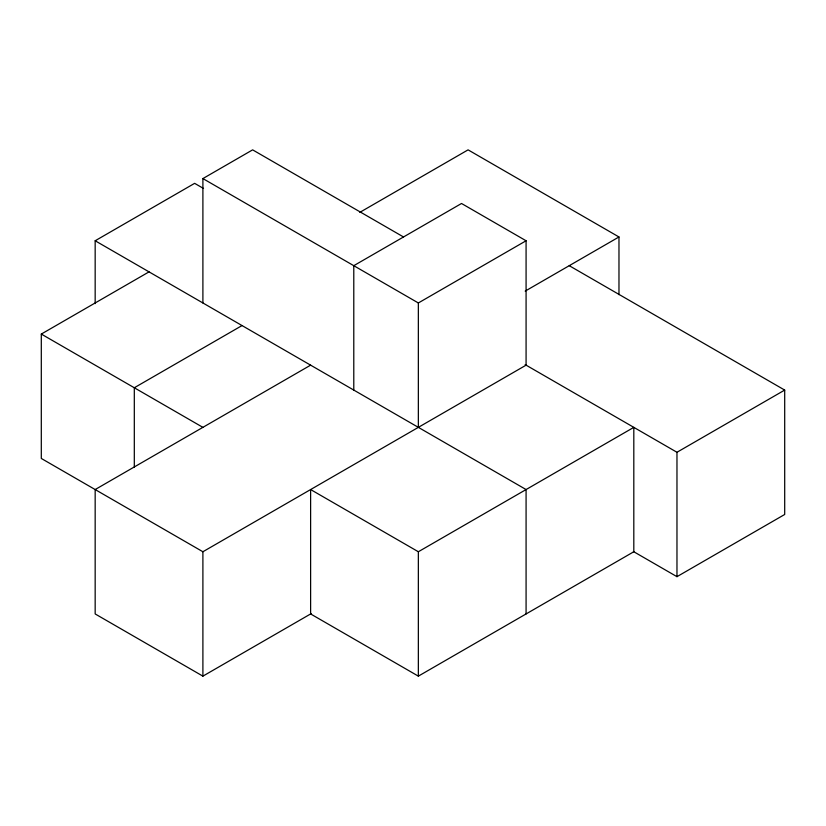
<?xml version="1.0" encoding="UTF-8"?>
<svg xmlns="http://www.w3.org/2000/svg" width="826" height="826" viewBox="0 0 826 826"><rect width="100%" height="100%" fill="white"/><g stroke="black" fill="none" stroke-linecap="round" stroke-linejoin="round"><path stroke-width="1.24" d="M95.166 303.607L95.166 240.769L194.637 183.341L203.516 188.473M202.897 302.966L202.897 178.571L252.632 149.857L403.522 236.969M353.786 390.079L353.786 265.683L461.517 203.485L526.079 240.769L526.079 365.164L202.897 551.747L41.3 458.461L41.3 334.065L149.031 271.868M359.795 212.375L468.084 149.857L618.973 236.969L618.973 294.686M242.039 325.558L134.308 387.755L134.308 467.268M310.617 365.164L95.166 489.55L95.166 613.945L202.897 676.143L311.185 613.625M202.897 178.571L418.348 302.966L526.079 240.769M525.202 291.113L618.973 236.969M418.348 551.747L633.81 427.362L633.81 551.747L418.348 676.143L310.617 613.945L310.617 489.55L418.348 551.747L418.348 676.143M525.15 364.617L676.969 452.276L784.7 390.079L784.7 514.474L676.969 576.672L633.428 551.531M569.238 265.683L784.7 390.079M95.166 240.769L526.079 489.55L526.079 613.945M41.3 334.065L202.897 427.362M676.969 452.276L676.969 576.672M418.348 302.966L418.348 427.362M202.897 551.747L202.897 676.143"/></g></svg>
